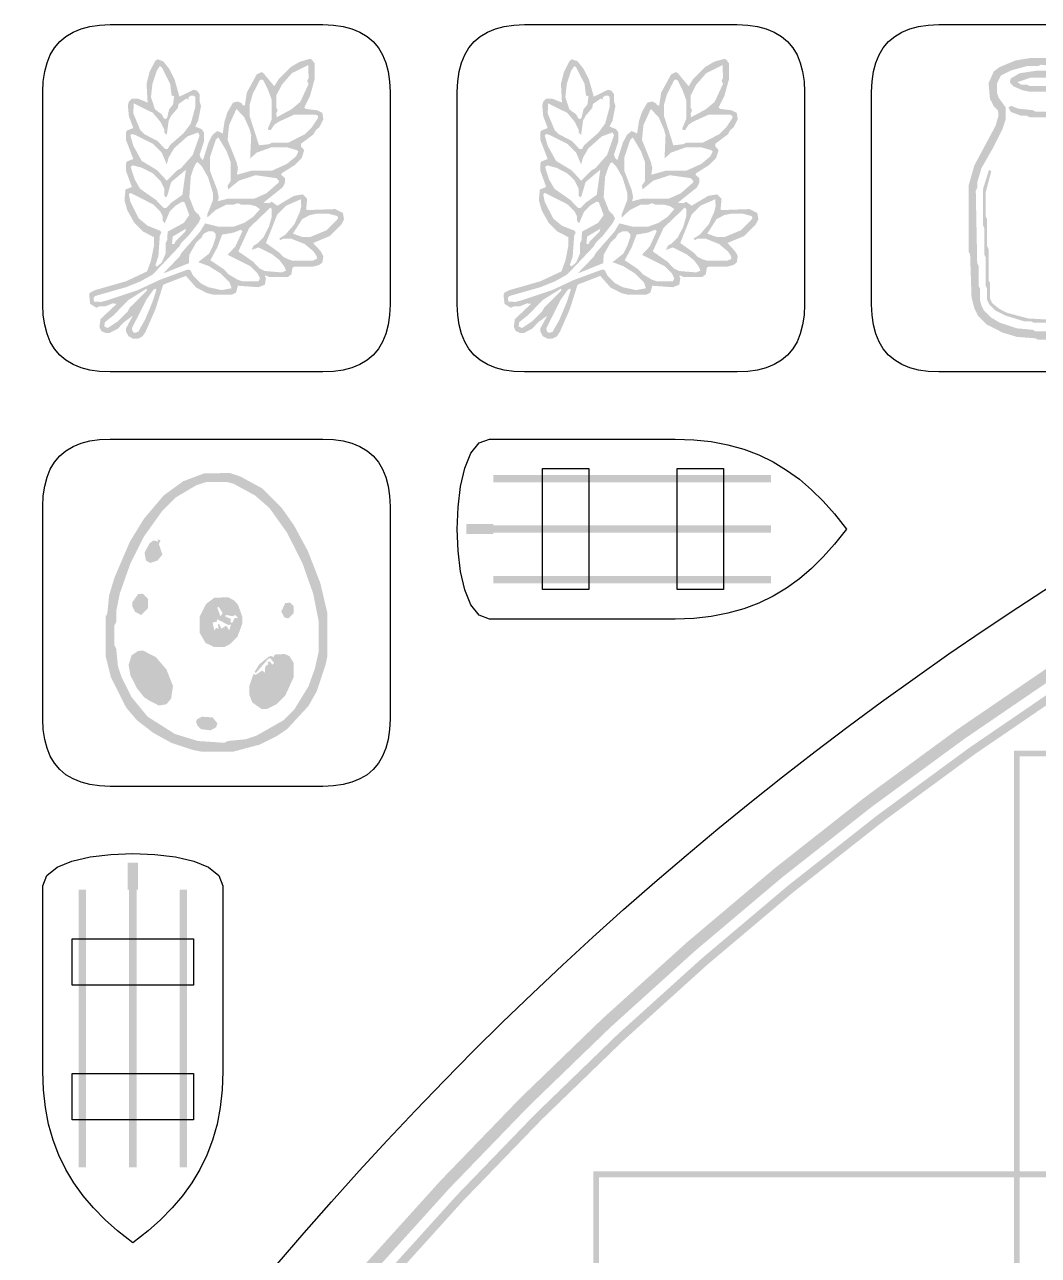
# Model space of a CAD drawing. Header units: millimetres. Extents: x 5 to 414, y 6 to 775.
# Drawn here: x 49.9 to 106.1, y 706.8 to 775.1 of the extents above; entities that cross this region are included whole.
import ezdxf

# ---------------------------------------------------------------- set-up
doc = ezdxf.new("R2010")
doc.units = ezdxf.units.MM
doc.layers.add('CUT', color=1, linetype='Continuous')
doc.layers.add('RASTER', color=7, linetype='Continuous')

msp = doc.modelspace()

# ---------------------------------------------------------------- hatches: boundary and pattern name
at = {"layer": 'RASTER'}
h = msp.add_hatch(color=7, dxfattribs=at)
h.paths.add_polyline_path([(57.217, 773.218), (57.544, 773.103), (57.871, 772.694), (58.174, 772.097), (58.444, 771.14), (59.237, 771.525), (59.425, 771.467), (59.564, 771.279), (59.564, 770.87), (59.646, 770.625), (59.482, 769.807), (59.319, 769.48), (59.671, 769.341), (59.81, 769.153), (59.81, 768.662), (59.564, 767.926), (59.621, 767.738), (59.752, 767.623), (60.055, 768.58), (60.276, 769.014), (60.546, 769.235), (60.848, 769.096), (60.955, 769.807), (61.118, 770.298), (61.421, 770.813), (61.691, 770.87), (61.911, 770.764), (61.96, 770.65), (62.075, 770.65), (62.181, 771.361), (62.729, 772.367), (62.999, 772.506), (63.105, 772.449), (63.711, 771.713), (63.956, 772.122), (64.61, 772.776), (65.126, 773.079), (65.698, 773.242), (65.804, 773.185), (65.943, 772.997), (65.943, 772.097), (65.698, 771.197), (65.371, 770.543), (65.453, 770.461), (66.107, 770.38), (66.377, 770.241), (66.434, 769.889), (66.213, 769.455), (66.001, 769.259), (65.886, 769.047), (65.183, 768.523), (65.183, 768.392), (65.371, 768.171), (65.232, 767.738), (64.823, 767.329), (64.12, 766.887), (64.087, 766.806), (64.308, 766.618), (64.308, 766.372), (64.169, 766.102), (63.105, 765.252), (63.408, 765.227), (63.572, 765.309), (63.874, 765.088), (64.798, 765.636), (65.289, 765.718), (65.534, 765.473), (65.477, 764.843), (67.088, 764.9), (67.522, 764.679), (67.579, 764.328), (67.44, 764.058), (66.786, 763.403), (65.862, 763.019), (66.295, 762.553), (66.434, 762.283), (66.377, 761.931), (66.189, 761.792), (65.862, 761.71), (64.798, 761.71), (64.717, 761.629), (64.659, 761.277), (64.471, 761.138), (63.408, 761.138), (63.245, 761.22), (63.187, 761.195), (63.245, 761.056), (63.187, 760.705), (62.836, 760.565), (61.691, 760.647), (61.584, 760.263), (61.363, 760.157), (60.3, 760.157), (59.973, 760.238), (59.376, 760.541), (58.804, 761.195), (57.544, 760.705), (57.111, 759.339), (56.563, 758.087), (56.399, 757.842), (56.129, 757.703), (55.884, 757.703), (55.614, 757.842), (55.475, 758.112), (55.475, 758.276), (55.859, 758.987), (55.369, 758.627), (55.009, 758.251), (54.575, 758.03), (54.33, 758.03), (54.109, 758.136), (54.003, 758.357), (54.06, 758.791), (54.96, 759.641), (54.739, 759.666), (54.33, 759.502), (54.003, 759.502), (53.839, 759.421), (53.488, 759.641), (53.43, 760.157), (53.488, 760.263), (53.758, 760.402), (55.475, 760.893), (56.645, 761.441), (56.865, 762.038), (57.029, 762.855), (57.029, 763.346), (56.432, 763.649), (55.941, 764.139), (55.557, 764.818), (55.393, 765.391), (55.45, 765.988), (55.802, 766.127), (55.475, 767.026), (55.475, 767.435), (55.532, 767.542), (55.884, 767.681), (55.475, 768.744), (55.475, 769.153), (55.532, 769.259), (55.884, 769.398), (55.639, 770.052), (55.581, 770.65), (55.639, 770.87), (55.802, 771.034), (56.129, 771.034), (56.677, 770.813), (56.62, 771.852), (56.784, 772.506), (57.086, 773.103)])
h.paths.add_polyline_path([(65.592, 772.89), (64.692, 772.449), (64.12, 771.794), (63.817, 771.197), (63.817, 770.543), (63.899, 770.38), (63.817, 770.216), (63.842, 769.995), (64.659, 770.437), (65.15, 770.846), (65.616, 771.852), (65.534, 772.015), (65.616, 772.179)], flags=0)
h.paths.add_polyline_path([(57.356, 772.833), (57.192, 772.588), (56.947, 771.852), (56.865, 771.116), (57.086, 770.437), (57.462, 770.159), (57.577, 769.946), (57.683, 769.889), (57.765, 769.971), (57.871, 770.437), (58.092, 770.707), (58.149, 771.173), (58.01, 771.197), (57.929, 771.852), (57.462, 772.776)], flags=0)
h.paths.add_polyline_path([(62.999, 772.097), (62.893, 772.04), (62.508, 771.279), (62.345, 770.707), (62.345, 770.052), (62.86, 768.441), (63.408, 768.499), (63.572, 768.58), (64.471, 768.58), (65.395, 769.047), (65.804, 769.455), (66.131, 769.946), (66.131, 770.077), (66.025, 770.134), (64.798, 770.134), (63.956, 769.75), (63.711, 769.586), (63.514, 769.292), (63.384, 769.292), (63.351, 769.374), (63.572, 769.889), (63.572, 770.952), (63.351, 771.549), (63.105, 772.04)], flags=0)
h.paths.add_polyline_path([(59.073, 771.197), (58.934, 771.091), (58.967, 770.977), (58.828, 771.034), (58.395, 770.731), (58.362, 770.519), (57.986, 770.077), (57.847, 769.807), (57.74, 769.014), (57.601, 769.153), (57.601, 769.316), (57.381, 769.75), (56.972, 770.241), (55.908, 770.764), (55.884, 770.216), (56.268, 769.292), (56.514, 769.047), (57.217, 768.687), (57.659, 768.229), (57.789, 768.229), (57.904, 768.441), (58.689, 769.128), (59.073, 769.644), (59.319, 770.543), (59.319, 771.116), (59.237, 771.197)], flags=0)
h.paths.add_polyline_path([(61.609, 770.461), (61.2, 769.562), (61.118, 768.744), (61.609, 767.517), (61.691, 767.19), (61.633, 766.806), (62.427, 767.026), (63.572, 767.026), (64.414, 767.411), (64.905, 767.82), (65.044, 768.09), (64.962, 768.171), (64.389, 768.335), (63.572, 768.335), (62.729, 768.032), (62.369, 767.705), (62.427, 768.989), (62.345, 769.316), (62.042, 769.995)], flags=0)
h.paths.add_polyline_path([(59.482, 769.153), (58.885, 768.932), (58.149, 768.278), (57.847, 767.763), (57.74, 767.378), (57.462, 768.032), (56.972, 768.523), (56.047, 768.989), (55.802, 769.071), (55.72, 768.989), (55.884, 768.417), (56.35, 767.574), (57.217, 767.051), (57.74, 766.479), (58.313, 767.051), (58.526, 767.165), (59.18, 767.902), (59.564, 768.989)], flags=0)
h.paths.add_polyline_path([(60.603, 768.883), (60.464, 768.744), (60.137, 767.763), (60.137, 767.026), (60.546, 765.963), (60.627, 765.554), (60.57, 765.334), (61.118, 765.473), (62.59, 765.473), (63.269, 765.775), (63.923, 766.348), (63.981, 766.454), (63.817, 766.618), (62.672, 766.781), (61.748, 766.479), (61.143, 765.988), (61.118, 766.209), (61.282, 766.454), (61.282, 767.517), (61.061, 768.114)], flags=0)
h.paths.add_polyline_path([(59.458, 767.493), (59.376, 767.46), (59.237, 767.19), (59.073, 766.699), (58.992, 765.554), (59.294, 764.794), (59.507, 764.597), (59.621, 764.385), (59.507, 764.139), (58.934, 763.403), (58.558, 763.044), (58.444, 762.831), (56.972, 761.277), (56.293, 760.893), (55.475, 760.565), (53.758, 760.075), (53.676, 759.993), (53.7, 759.772), (54.085, 759.748), (54.412, 759.829), (56.129, 760.402), (57.356, 760.974), (58.91, 761.547), (59.049, 761.522), (59.213, 761.195), (59.621, 760.786), (60.055, 760.565), (60.791, 760.402), (61.339, 760.508), (61.224, 760.835), (60.734, 761.326), (60.079, 761.735), (59.482, 761.956), (60.079, 762.422), (60.3, 762.855), (60.464, 763.346), (60.464, 763.51), (60.3, 763.673), (60.055, 763.673), (59.785, 763.534), (59.671, 763.322), (59.376, 763.044), (58.992, 762.365), (58.967, 761.899), (57.544, 761.326), (58.444, 762.258), (58.558, 762.471), (59.589, 763.649), (59.867, 764.107), (60.627, 763.919), (61.445, 763.919), (62.042, 764.139), (62.533, 764.467), (62.917, 764.9), (62.672, 765.064), (62.345, 765.145), (61.854, 765.145), (61.691, 765.227), (61.445, 765.145), (61.036, 765.145), (60.439, 764.843), (59.998, 764.434), (59.998, 764.63), (60.3, 765.391), (60.3, 765.8), (60.03, 766.675), (59.671, 767.296)], flags=0)
h.paths.add_polyline_path([(55.859, 767.329), (55.745, 767.247), (55.802, 767.026), (55.966, 766.536), (56.268, 766.021), (57.135, 765.415), (57.577, 764.957), (57.708, 764.957), (57.986, 765.252), (58.607, 765.693), (58.804, 767.084), (57.986, 766.397), (57.765, 765.636), (57.683, 765.554), (57.601, 765.636), (57.601, 766.045), (57.381, 766.479), (56.972, 766.887), (56.375, 767.19)], flags=0)
h.paths.add_polyline_path([(55.72, 765.8), (55.639, 765.718), (55.72, 765.309), (56.187, 764.385), (56.677, 763.976), (57.381, 763.698), (57.438, 763.592), (57.356, 763.428), (57.274, 762.283), (57.111, 761.792), (57.192, 761.71), (57.462, 761.931), (57.683, 762.447), (57.683, 763.019), (57.765, 763.183), (57.789, 763.649), (58.689, 764.139), (58.992, 764.573), (58.722, 765.284), (58.583, 765.309), (58.231, 765.088), (57.904, 764.761), (57.626, 764.107), (57.52, 764.246), (57.52, 764.491), (57.381, 764.761), (56.972, 765.17)], flags=0)
h.paths.add_polyline_path([(65.183, 765.448), (64.365, 765.088), (63.874, 764.597), (63.245, 763.019), (64.005, 762.471), (64.201, 762.258), (64.471, 762.119), (64.717, 762.038), (65.862, 762.038), (66.082, 762.144), (66.05, 762.308), (65.886, 762.553), (65.395, 762.962), (64.635, 763.264), (64.226, 763.264), (64.062, 763.183), (63.981, 763.264), (64.332, 763.485), (64.823, 764.058), (65.126, 764.736), (65.207, 765.064)], flags=0)
h.paths.add_polyline_path([(63.49, 764.982), (62.32, 763.861), (61.715, 762.553), (62.533, 761.98), (62.893, 761.604), (63.163, 761.465), (64.144, 761.383), (64.365, 761.49), (64.25, 761.735), (64.005, 762.062), (63.596, 762.389), (62.836, 762.774), (62.451, 762.635), (62.566, 762.88), (62.778, 762.994), (63.105, 763.322), (63.408, 763.919), (63.572, 764.491), (63.572, 764.9)], flags=0)
h.paths.add_polyline_path([(66.107, 764.655), (65.698, 764.573), (65.265, 764.352), (64.741, 763.534), (65.289, 763.346), (65.698, 763.346), (66.622, 763.731), (67.195, 764.303), (67.252, 764.409), (67.195, 764.516), (66.679, 764.655)], flags=0)
h.paths.add_polyline_path([(58.804, 763.812), (58.068, 763.371), (58.035, 762.962), (58.149, 762.962), (58.231, 763.125), (58.771, 763.649)], flags=0)
h.paths.add_polyline_path([(61.854, 763.755), (61.445, 763.592), (60.816, 763.485), (60.546, 762.774), (60.161, 762.062), (60.897, 761.571), (61.175, 761.277), (61.691, 760.974), (61.936, 760.893), (62.836, 760.893), (62.917, 761.056), (62.778, 761.326), (62.369, 761.735), (61.118, 762.365), (61.552, 762.831), (61.936, 763.673)], flags=0)
h.paths.add_polyline_path([(56.62, 760.484), (55.614, 759.854), (54.763, 758.987), (54.305, 758.627), (54.273, 758.382), (54.469, 758.3), (55.009, 758.66), (55.581, 759.232), (55.696, 759.445), (56.645, 760.377)], flags=0)
h.paths.add_polyline_path([(57.111, 760.484), (57.004, 760.426), (56.595, 759.854), (55.802, 758.276), (55.859, 758.087), (55.966, 758.03), (56.154, 758.087), (56.538, 758.766), (56.947, 759.748), (57.168, 760.426)], flags=0)
h = msp.add_hatch(color=7, dxfattribs=at)
h.paths.add_polyline_path([(80.217, 773.218), (80.544, 773.103), (80.871, 772.694), (81.174, 772.097), (81.444, 771.14), (82.237, 771.525), (82.425, 771.467), (82.564, 771.279), (82.564, 770.87), (82.646, 770.625), (82.482, 769.807), (82.319, 769.48), (82.671, 769.341), (82.81, 769.153), (82.81, 768.662), (82.564, 767.926), (82.621, 767.738), (82.752, 767.623), (83.055, 768.58), (83.276, 769.014), (83.546, 769.235), (83.848, 769.096), (83.955, 769.807), (84.118, 770.298), (84.421, 770.813), (84.691, 770.87), (84.911, 770.764), (84.96, 770.65), (85.075, 770.65), (85.181, 771.361), (85.729, 772.367), (85.999, 772.506), (86.105, 772.449), (86.711, 771.713), (86.956, 772.122), (87.61, 772.776), (88.126, 773.079), (88.698, 773.242), (88.804, 773.185), (88.943, 772.997), (88.943, 772.097), (88.698, 771.197), (88.371, 770.543), (88.453, 770.461), (89.107, 770.38), (89.377, 770.241), (89.434, 769.889), (89.213, 769.455), (89.001, 769.259), (88.886, 769.047), (88.183, 768.523), (88.183, 768.392), (88.371, 768.171), (88.232, 767.738), (87.823, 767.329), (87.12, 766.887), (87.087, 766.806), (87.308, 766.618), (87.308, 766.372), (87.169, 766.102), (86.105, 765.252), (86.408, 765.227), (86.572, 765.309), (86.874, 765.088), (87.798, 765.636), (88.289, 765.718), (88.534, 765.473), (88.477, 764.843), (90.088, 764.9), (90.522, 764.679), (90.579, 764.328), (90.44, 764.058), (89.786, 763.403), (88.862, 763.019), (89.295, 762.553), (89.434, 762.283), (89.377, 761.931), (89.189, 761.792), (88.862, 761.71), (87.798, 761.71), (87.717, 761.629), (87.659, 761.277), (87.471, 761.138), (86.408, 761.138), (86.245, 761.22), (86.187, 761.195), (86.245, 761.056), (86.187, 760.705), (85.836, 760.565), (84.691, 760.647), (84.584, 760.263), (84.363, 760.157), (83.3, 760.157), (82.973, 760.238), (82.376, 760.541), (81.804, 761.195), (80.544, 760.705), (80.111, 759.339), (79.563, 758.087), (79.399, 757.842), (79.129, 757.703), (78.884, 757.703), (78.614, 757.842), (78.475, 758.112), (78.475, 758.276), (78.859, 758.987), (78.369, 758.627), (78.009, 758.251), (77.575, 758.03), (77.33, 758.03), (77.109, 758.136), (77.003, 758.357), (77.06, 758.791), (77.96, 759.641), (77.739, 759.666), (77.33, 759.502), (77.003, 759.502), (76.839, 759.421), (76.488, 759.641), (76.43, 760.157), (76.488, 760.263), (76.758, 760.402), (78.475, 760.893), (79.645, 761.441), (79.865, 762.038), (80.029, 762.855), (80.029, 763.346), (79.432, 763.649), (78.941, 764.139), (78.557, 764.818), (78.393, 765.391), (78.45, 765.988), (78.802, 766.127), (78.475, 767.026), (78.475, 767.435), (78.532, 767.542), (78.884, 767.681), (78.475, 768.744), (78.475, 769.153), (78.532, 769.259), (78.884, 769.398), (78.639, 770.052), (78.581, 770.65), (78.639, 770.87), (78.802, 771.034), (79.129, 771.034), (79.677, 770.813), (79.62, 771.852), (79.784, 772.506), (80.086, 773.103)])
h.paths.add_polyline_path([(88.592, 772.89), (87.692, 772.449), (87.12, 771.794), (86.817, 771.197), (86.817, 770.543), (86.899, 770.38), (86.817, 770.216), (86.842, 769.995), (87.659, 770.437), (88.15, 770.846), (88.616, 771.852), (88.534, 772.015), (88.616, 772.179)], flags=0)
h.paths.add_polyline_path([(80.356, 772.833), (80.192, 772.588), (79.947, 771.852), (79.865, 771.116), (80.086, 770.437), (80.462, 770.159), (80.577, 769.946), (80.683, 769.889), (80.765, 769.971), (80.871, 770.437), (81.092, 770.707), (81.149, 771.173), (81.01, 771.197), (80.929, 771.852), (80.462, 772.776)], flags=0)
h.paths.add_polyline_path([(85.999, 772.097), (85.893, 772.04), (85.508, 771.279), (85.345, 770.707), (85.345, 770.052), (85.86, 768.441), (86.408, 768.499), (86.572, 768.58), (87.471, 768.58), (88.395, 769.047), (88.804, 769.455), (89.131, 769.946), (89.131, 770.077), (89.025, 770.134), (87.798, 770.134), (86.956, 769.75), (86.711, 769.586), (86.514, 769.292), (86.384, 769.292), (86.351, 769.374), (86.572, 769.889), (86.572, 770.952), (86.351, 771.549), (86.105, 772.04)], flags=0)
h.paths.add_polyline_path([(82.073, 771.197), (81.934, 771.091), (81.967, 770.977), (81.828, 771.034), (81.395, 770.731), (81.362, 770.519), (80.986, 770.077), (80.847, 769.807), (80.74, 769.014), (80.601, 769.153), (80.601, 769.316), (80.381, 769.75), (79.972, 770.241), (78.908, 770.764), (78.884, 770.216), (79.268, 769.292), (79.514, 769.047), (80.217, 768.687), (80.659, 768.229), (80.789, 768.229), (80.904, 768.441), (81.689, 769.128), (82.073, 769.644), (82.319, 770.543), (82.319, 771.116), (82.237, 771.197)], flags=0)
h.paths.add_polyline_path([(84.609, 770.461), (84.2, 769.562), (84.118, 768.744), (84.609, 767.517), (84.691, 767.19), (84.633, 766.806), (85.427, 767.026), (86.572, 767.026), (87.414, 767.411), (87.905, 767.82), (88.044, 768.09), (87.962, 768.171), (87.389, 768.335), (86.572, 768.335), (85.729, 768.032), (85.369, 767.705), (85.427, 768.989), (85.345, 769.316), (85.042, 769.995)], flags=0)
h.paths.add_polyline_path([(82.482, 769.153), (81.885, 768.932), (81.149, 768.278), (80.847, 767.763), (80.74, 767.378), (80.462, 768.032), (79.972, 768.523), (79.047, 768.989), (78.802, 769.071), (78.72, 768.989), (78.884, 768.417), (79.35, 767.574), (80.217, 767.051), (80.74, 766.479), (81.313, 767.051), (81.526, 767.165), (82.18, 767.902), (82.564, 768.989)], flags=0)
h.paths.add_polyline_path([(83.603, 768.883), (83.464, 768.744), (83.137, 767.763), (83.137, 767.026), (83.546, 765.963), (83.627, 765.554), (83.57, 765.334), (84.118, 765.473), (85.59, 765.473), (86.269, 765.775), (86.923, 766.348), (86.981, 766.454), (86.817, 766.618), (85.672, 766.781), (84.748, 766.479), (84.143, 765.988), (84.118, 766.209), (84.282, 766.454), (84.282, 767.517), (84.061, 768.114)], flags=0)
h.paths.add_polyline_path([(82.458, 767.493), (82.376, 767.46), (82.237, 767.19), (82.073, 766.699), (81.992, 765.554), (82.294, 764.794), (82.507, 764.597), (82.621, 764.385), (82.507, 764.139), (81.934, 763.403), (81.558, 763.044), (81.444, 762.831), (79.972, 761.277), (79.293, 760.893), (78.475, 760.565), (76.758, 760.075), (76.676, 759.993), (76.7, 759.772), (77.085, 759.748), (77.412, 759.829), (79.129, 760.402), (80.356, 760.974), (81.91, 761.547), (82.049, 761.522), (82.213, 761.195), (82.621, 760.786), (83.055, 760.565), (83.791, 760.402), (84.339, 760.508), (84.224, 760.835), (83.734, 761.326), (83.079, 761.735), (82.482, 761.956), (83.079, 762.422), (83.3, 762.855), (83.464, 763.346), (83.464, 763.51), (83.3, 763.673), (83.055, 763.673), (82.785, 763.534), (82.671, 763.322), (82.376, 763.044), (81.992, 762.365), (81.967, 761.899), (80.544, 761.326), (81.444, 762.258), (81.558, 762.471), (82.589, 763.649), (82.867, 764.107), (83.627, 763.919), (84.445, 763.919), (85.042, 764.139), (85.533, 764.467), (85.917, 764.9), (85.672, 765.064), (85.345, 765.145), (84.854, 765.145), (84.691, 765.227), (84.445, 765.145), (84.036, 765.145), (83.439, 764.843), (82.998, 764.434), (82.998, 764.63), (83.3, 765.391), (83.3, 765.8), (83.03, 766.675), (82.671, 767.296)], flags=0)
h.paths.add_polyline_path([(78.859, 767.329), (78.745, 767.247), (78.802, 767.026), (78.966, 766.536), (79.268, 766.021), (80.135, 765.415), (80.577, 764.957), (80.708, 764.957), (80.986, 765.252), (81.607, 765.693), (81.804, 767.084), (80.986, 766.397), (80.765, 765.636), (80.683, 765.554), (80.601, 765.636), (80.601, 766.045), (80.381, 766.479), (79.972, 766.887), (79.375, 767.19)], flags=0)
h.paths.add_polyline_path([(78.72, 765.8), (78.639, 765.718), (78.72, 765.309), (79.187, 764.385), (79.677, 763.976), (80.381, 763.698), (80.438, 763.592), (80.356, 763.428), (80.274, 762.283), (80.111, 761.792), (80.192, 761.71), (80.462, 761.931), (80.683, 762.447), (80.683, 763.019), (80.765, 763.183), (80.789, 763.649), (81.689, 764.139), (81.992, 764.573), (81.722, 765.284), (81.583, 765.309), (81.231, 765.088), (80.904, 764.761), (80.626, 764.107), (80.52, 764.246), (80.52, 764.491), (80.381, 764.761), (79.972, 765.17)], flags=0)
h.paths.add_polyline_path([(88.183, 765.448), (87.365, 765.088), (86.874, 764.597), (86.245, 763.019), (87.005, 762.471), (87.201, 762.258), (87.471, 762.119), (87.717, 762.038), (88.862, 762.038), (89.082, 762.144), (89.05, 762.308), (88.886, 762.553), (88.395, 762.962), (87.635, 763.264), (87.226, 763.264), (87.062, 763.183), (86.981, 763.264), (87.332, 763.485), (87.823, 764.058), (88.126, 764.736), (88.207, 765.064)], flags=0)
h.paths.add_polyline_path([(86.49, 764.982), (85.32, 763.861), (84.715, 762.553), (85.533, 761.98), (85.893, 761.604), (86.163, 761.465), (87.144, 761.383), (87.365, 761.49), (87.25, 761.735), (87.005, 762.062), (86.596, 762.389), (85.836, 762.774), (85.451, 762.635), (85.566, 762.88), (85.778, 762.994), (86.105, 763.322), (86.408, 763.919), (86.572, 764.491), (86.572, 764.9)], flags=0)
h.paths.add_polyline_path([(89.107, 764.655), (88.698, 764.573), (88.265, 764.352), (87.741, 763.534), (88.289, 763.346), (88.698, 763.346), (89.622, 763.731), (90.195, 764.303), (90.252, 764.409), (90.195, 764.516), (89.679, 764.655)], flags=0)
h.paths.add_polyline_path([(81.804, 763.812), (81.068, 763.371), (81.035, 762.962), (81.149, 762.962), (81.231, 763.125), (81.771, 763.649)], flags=0)
h.paths.add_polyline_path([(84.854, 763.755), (84.445, 763.592), (83.816, 763.485), (83.546, 762.774), (83.161, 762.062), (83.897, 761.571), (84.175, 761.277), (84.691, 760.974), (84.936, 760.893), (85.836, 760.893), (85.917, 761.056), (85.778, 761.326), (85.369, 761.735), (84.118, 762.365), (84.552, 762.831), (84.936, 763.673)], flags=0)
h.paths.add_polyline_path([(79.62, 760.484), (78.614, 759.854), (77.763, 758.987), (77.305, 758.627), (77.273, 758.382), (77.469, 758.3), (78.009, 758.66), (78.581, 759.232), (78.696, 759.445), (79.645, 760.377)], flags=0)
h.paths.add_polyline_path([(80.111, 760.484), (80.004, 760.426), (79.595, 759.854), (78.802, 758.276), (78.859, 758.087), (78.966, 758.03), (79.154, 758.087), (79.538, 758.766), (79.947, 759.748), (80.168, 760.426)], flags=0)
h = msp.add_hatch(color=7, dxfattribs=at)
h.paths.add_polyline_path([(105.659, 773.281), (107.287, 773.305), (107.444, 773.226), (107.759, 773.226), (108.624, 772.99), (109.198, 772.699), (109.356, 772.542), (109.568, 772.125), (109.647, 771.574), (109.568, 771.417), (109.568, 771.023), (109.356, 770.607), (109.096, 770.316), (109.175, 769.686), (109.623, 768.719), (110.512, 767.09), (110.748, 765.989), (110.748, 763.472), (110.669, 763.315), (110.669, 761.663), (110.59, 761.506), (110.59, 759.854), (110.512, 759.461), (110.299, 759.044), (109.749, 758.493), (108.624, 757.966), (107.601, 757.73), (107.051, 757.73), (106.893, 757.651), (106.107, 757.651), (105.95, 757.73), (104.927, 757.809), (104.14, 758.045), (103.252, 758.493), (102.78, 758.965), (102.567, 759.382), (102.41, 760.011), (102.331, 762.371), (102.253, 762.528), (102.253, 766.225), (102.567, 767.326), (103.747, 769.529), (103.904, 770.08), (103.881, 770.371), (103.645, 770.607), (103.432, 771.023), (103.354, 771.889), (103.645, 772.542), (103.959, 772.778), (104.848, 773.147)])
h.paths.add_polyline_path([(106.264, 772.911), (106.107, 772.833), (105.478, 772.833), (104.612, 772.597), (104.038, 772.306), (103.826, 771.889), (103.826, 771.338), (103.904, 771.102), (104.298, 770.552), (104.298, 769.844), (104.14, 769.372), (103.645, 768.373), (102.961, 767.169), (102.725, 766.383), (102.725, 766.068), (102.646, 765.911), (102.725, 761.899), (102.803, 761.742), (102.803, 760.64), (102.882, 760.483), (102.882, 759.854), (102.961, 759.539), (103.094, 759.28), (103.488, 758.886), (103.983, 758.595), (104.927, 758.281), (105.792, 758.202), (105.95, 758.123), (107.129, 758.123), (108.624, 758.438), (109.513, 758.886), (109.906, 759.28), (110.04, 759.539), (110.119, 759.775), (110.119, 761.27), (110.197, 761.427), (110.197, 762.686), (110.276, 762.843), (110.354, 765.439), (110.276, 765.596), (110.197, 766.54), (109.961, 767.248), (109.017, 768.978), (108.703, 769.922), (108.703, 770.552), (108.962, 770.843), (109.175, 771.417), (109.175, 771.889), (109.041, 772.148), (108.805, 772.384), (107.916, 772.754)], flags=0)
h.paths.add_polyline_path([(105.973, 772.573), (106.972, 772.597), (107.129, 772.518), (107.601, 772.518), (108.333, 772.227), (108.467, 771.967), (108.364, 771.755), (108.176, 771.629), (107.444, 771.417), (105.635, 771.417), (105.242, 771.495), (104.746, 771.708), (104.589, 771.865), (104.534, 771.967), (104.589, 772.148), (105.084, 772.439)], flags=0)
h.paths.add_polyline_path([(105.714, 772.203), (104.951, 771.944), (105.163, 771.81), (105.478, 771.81), (105.635, 771.731), (107.444, 771.731), (107.837, 771.81), (107.916, 771.889), (107.861, 771.991), (107.287, 772.203)], flags=0)
h.paths.add_polyline_path([(108.49, 770.685), (108.545, 770.63), (108.412, 770.371), (107.68, 770.08), (107.365, 770.08), (107.208, 770.001), (105.635, 770.001), (105.478, 770.08), (105.163, 770.08), (104.589, 770.292), (104.455, 770.552), (104.612, 770.63), (105.006, 770.473), (105.792, 770.394), (105.95, 770.316), (107.129, 770.316), (107.287, 770.394), (107.995, 770.473)], flags=0)
h.paths.add_polyline_path([(103.377, 767.067), (103.511, 767.012), (103.196, 765.832), (103.196, 764.495), (103.275, 764.337), (103.275, 762.843), (103.354, 762.686), (103.354, 760.955), (103.432, 760.798), (103.432, 759.932), (103.566, 759.673), (103.959, 759.358), (104.376, 759.146), (105.556, 758.831), (106.524, 758.776), (107.523, 758.831), (108.231, 758.989), (109.198, 759.437), (109.434, 759.673), (109.568, 760.011), (109.568, 760.955), (109.702, 761.246), (109.725, 759.932), (109.513, 759.516), (109.277, 759.28), (108.545, 758.91), (107.68, 758.674), (107.365, 758.674), (107.208, 758.595), (105.871, 758.595), (105.714, 758.674), (105.32, 758.674), (104.298, 758.989), (103.724, 759.28), (103.409, 759.594), (103.275, 759.854), (103.275, 760.483), (103.196, 760.64), (103.196, 762.214), (103.118, 762.371), (103.118, 763.865), (103.039, 764.023), (103.039, 765.989)], flags=0)
h.paths.add_polyline_path([(109.749, 762.19), (109.804, 762.135), (109.804, 761.427), (109.725, 761.348), (109.647, 761.427), (109.647, 761.584), (109.725, 761.742)], flags=0)
for points in [[(23.513, 603.197), (24.307, 609.497), (25.313, 615.767), (26.531, 621.999), (27.959, 628.186), (29.596, 634.322), (31.439, 640.398), (33.487, 646.409), (35.737, 652.347), (38.187, 658.205), (40.834, 663.977), (43.675, 669.656), (46.706, 675.236), (49.924, 680.71), (53.326, 686.071), (56.907, 691.315), (60.664, 696.434), (64.592, 701.424), (68.686, 706.277), (72.943, 710.989), (77.356, 715.555), (81.922, 719.968), (86.634, 724.225), (91.487, 728.319), (96.477, 732.247), (101.596, 736.004), (106.84, 739.585), (112.201, 742.987), (117.675, 746.205), (123.255, 749.236), (128.934, 752.077), (134.706, 754.724), (140.564, 757.174), (146.502, 759.424), (152.513, 761.472), (158.589, 763.315), (164.725, 764.952), (170.912, 766.38), (177.144, 767.598), (183.413, 768.604), (189.714, 769.398), (189.784, 768.748), (183.506, 767.957), (177.258, 766.954), (171.048, 765.741), (164.882, 764.317), (158.768, 762.687), (152.713, 760.85), (146.723, 758.809), (140.806, 756.566), (134.969, 754.125), (129.217, 751.487), (123.557, 748.657), (117.997, 745.636), (112.542, 742.429), (107.199, 739.039), (101.974, 735.47), (96.872, 731.726), (91.9, 727.812), (87.064, 723.732), (82.368, 719.491), (77.818, 715.093), (73.42, 710.543), (69.179, 705.847), (65.099, 701.011), (61.185, 696.039), (57.441, 690.937), (53.872, 685.712), (50.482, 680.369), (47.275, 674.914), (44.254, 669.354), (41.424, 663.694), (38.786, 657.942), (36.345, 652.105), (34.102, 646.187), (32.061, 640.198), (30.224, 634.143), (28.593, 628.029), (27.17, 621.863), (25.957, 615.653), (24.954, 609.405), (24.163, 603.127)], [(24.72, 603.066), (25.509, 609.325), (26.508, 615.554), (27.718, 621.746), (29.137, 627.893), (30.763, 633.989), (32.595, 640.026), (34.63, 645.998), (36.865, 651.897), (39.299, 657.717), (41.929, 663.452), (44.751, 669.094), (47.763, 674.638), (50.96, 680.076), (54.34, 685.404), (57.898, 690.613), (61.631, 695.7), (65.533, 700.657), (69.601, 705.479), (73.83, 710.16), (78.215, 714.696), (82.751, 719.081), (87.432, 723.31), (92.254, 727.378), (97.211, 731.28), (102.298, 735.013), (107.507, 738.571), (112.834, 741.951), (118.273, 745.148), (123.817, 748.16), (129.459, 750.982), (135.193, 753.612), (141.014, 756.046), (146.913, 758.281), (152.885, 760.316), (158.922, 762.148), (165.018, 763.774), (171.165, 765.192), (177.356, 766.402), (183.586, 767.402), (189.845, 768.19), (189.895, 767.726), (183.652, 766.94), (177.438, 765.943), (171.262, 764.736), (165.13, 763.32), (159.05, 761.698), (153.028, 759.872), (147.071, 757.842), (141.187, 755.612), (135.381, 753.184), (129.661, 750.561), (124.032, 747.746), (118.503, 744.742), (113.078, 741.552), (107.764, 738.181), (102.568, 734.632), (97.494, 730.909), (92.549, 727.016), (87.739, 722.958), (83.069, 718.74), (78.545, 714.366), (74.171, 709.842), (69.953, 705.172), (65.895, 700.362), (62.002, 695.417), (58.279, 690.343), (54.73, 685.147), (51.359, 679.833), (48.169, 674.408), (45.165, 668.878), (42.35, 663.25), (39.727, 657.53), (37.299, 651.724), (35.069, 645.84), (33.039, 639.883), (31.213, 633.861), (29.59, 627.781), (28.175, 621.649), (26.968, 615.473), (25.971, 609.259), (25.185, 603.016)], [(75.868, 750.151), (91.279, 750.151), (91.279, 749.74), (75.868, 749.74)], [(74.374, 747.423), (75.868, 747.423), (75.868, 746.863), (74.374, 746.863)], [(75.868, 747.349), (91.279, 747.349), (91.279, 746.938), (75.868, 746.938)], [(75.868, 744.547), (91.279, 744.547), (91.279, 744.136), (75.868, 744.136)], [(104.762, 734.849), (128.438, 734.849), (128.438, 734.523), (104.762, 734.523)], [(104.762, 734.523), (105.088, 734.523), (105.088, 711.499), (104.762, 711.499)], [(56.137, 728.626), (56.137, 727.132), (55.577, 727.132), (55.577, 728.626)], [(53.26, 727.132), (53.26, 711.721), (52.849, 711.721), (52.849, 727.132)], [(56.062, 727.132), (56.062, 711.721), (55.651, 711.721), (55.651, 727.132)], [(58.864, 727.132), (58.864, 711.721), (58.453, 711.721), (58.453, 727.132)], [(81.412, 711.499), (105.088, 711.499), (105.088, 711.173), (81.412, 711.173)], [(81.412, 711.173), (81.738, 711.173), (81.738, 688.149), (81.412, 688.149)], [(104.762, 711.499), (128.438, 711.499), (128.438, 711.173), (104.762, 711.173)], [(104.762, 711.173), (105.088, 711.173), (105.088, 688.149), (104.762, 688.149)]]:
    msp.add_hatch(color=7, dxfattribs=at).paths.add_polyline_path(points)
h = msp.add_hatch(color=7, dxfattribs=at)
h.paths.add_polyline_path([(59.791, 750.226), (61.239, 750.256), (61.83, 750.059), (63.042, 749.399), (64.125, 748.315), (64.815, 747.33), (65.573, 745.921), (66.263, 744.148), (66.657, 742.473), (66.657, 740.109), (66.559, 739.617), (66.066, 738.139), (65.603, 737.321), (64.421, 736.041), (63.83, 735.647), (62.914, 735.184), (61.436, 734.79), (59.663, 734.79), (59.17, 734.888), (57.988, 735.282), (56.974, 735.844), (56.087, 736.533), (55.496, 737.223), (54.639, 738.927), (54.343, 740.109), (54.343, 742.276), (54.442, 742.473), (54.54, 743.458), (54.836, 744.443), (55.693, 746.443), (56.481, 747.724), (57.565, 749.004), (58.648, 749.793)])
h.paths.add_polyline_path([(59.958, 749.763), (59.367, 749.566), (58.254, 748.906), (57.466, 748.118), (56.481, 746.739), (55.722, 745.232), (55.131, 743.557), (54.934, 742.572), (54.934, 741.981), (54.836, 741.784), (54.836, 740.7), (54.934, 740.503), (55.033, 739.518), (55.23, 738.927), (55.791, 737.814), (56.678, 736.73), (58.185, 735.775), (59.466, 735.381), (60.943, 735.282), (61.14, 735.381), (62.126, 735.479), (62.717, 735.676), (64.224, 736.533), (64.815, 737.124), (65.603, 738.405), (65.967, 739.42), (66.164, 740.306), (66.164, 742.079), (65.869, 743.557), (65.278, 745.232), (64.421, 746.936), (63.436, 748.315), (62.648, 749.004), (61.436, 749.664), (61.042, 749.763)], flags=0)
h.paths.add_polyline_path([(57.23, 746.581), (57.397, 746.512), (57.299, 746.315), (57.496, 745.724), (57.23, 745.399), (56.836, 745.261), (56.58, 745.399), (56.511, 745.823), (56.777, 746.345), (57.003, 746.512), (57.269, 746.443)], flags=0)
h.paths.add_polyline_path([(56.146, 743.527), (56.412, 743.557), (56.708, 743.261), (56.708, 742.769), (56.314, 742.375), (55.988, 742.542), (55.821, 742.867), (55.821, 743.064)], flags=0)
h.paths.add_polyline_path([(60.382, 743.33), (61.14, 743.36), (61.466, 743.192), (61.702, 742.936), (61.929, 742.276), (61.929, 741.882), (61.663, 741.163), (61.269, 740.769), (60.943, 740.602), (60.352, 740.602), (59.889, 740.828), (59.564, 741.39), (59.564, 742.276), (59.929, 742.995)], flags=0)
h.paths.add_polyline_path([(64.322, 743.035), (64.588, 743.064), (64.785, 742.867), (64.785, 742.473), (64.49, 742.178), (64.263, 742.247), (64.096, 742.572)], flags=0)
h.paths.add_polyline_path([(60.618, 742.838), (60.549, 742.769), (60.717, 742.306), (60.845, 742.473)], flags=0)
h.paths.add_polyline_path([(61.042, 742.375), (60.973, 742.306), (61.308, 742.148), (61.269, 742.01), (61.367, 741.912), (61.505, 742.207), (61.702, 742.207), (61.535, 742.375), (61.406, 742.306)], flags=0)
h.paths.add_polyline_path([(60.52, 742.148), (60.52, 742.01), (60.283, 741.951), (60.382, 741.518), (60.48, 741.656), (60.618, 741.616), (60.579, 741.853), (60.648, 741.882), (60.776, 741.616), (61.042, 741.784), (61.209, 741.518), (61.308, 741.853), (61.17, 741.813)], flags=0)
h.paths.add_polyline_path([(56.146, 740.375), (56.412, 740.405), (57.131, 740.04), (57.722, 739.351), (58.087, 738.434), (57.988, 737.745), (57.722, 737.42), (57.299, 737.351), (56.777, 737.617), (56.481, 737.814), (56.087, 738.306), (55.722, 739.025), (55.624, 739.617), (55.791, 740.139)], flags=0)
h.paths.add_polyline_path([(63.731, 740.178), (64.293, 740.208), (64.559, 740.08), (64.785, 739.715), (64.785, 738.927), (64.322, 737.912), (63.83, 737.42), (63.308, 737.154), (63.012, 737.154), (62.49, 737.518), (62.323, 737.942), (62.323, 738.434), (62.549, 739.094), (62.687, 739.055), (63.042, 739.291), (63.18, 739.154), (63.209, 739.518), (63.377, 739.646), (63.337, 739.784), (63.475, 739.784), (63.603, 739.617), (63.702, 739.715), (63.475, 739.981), (63.377, 739.942), (62.687, 739.154), (62.618, 739.222), (62.884, 739.646), (63.377, 740.04), (63.505, 740.109), (63.672, 740.04)], flags=0)
h.paths.add_polyline_path([(59.692, 736.73), (60.283, 736.691), (60.549, 736.366), (60.48, 736.139), (60.155, 735.972), (59.633, 736.041), (59.436, 736.238), (59.367, 736.464), (59.436, 736.592)], flags=0)

# ---------------------------------------------------------------- linework, layer by layer
at = {"layer": 'CUT'}
for points in [[(50.863, 771.403), (50.888, 771.988), (50.965, 772.528), (51.094, 773.019), (51.277, 773.462), (51.513, 773.855), (51.802, 774.198), (52.145, 774.487), (52.538, 774.723), (52.981, 774.906), (53.472, 775.035), (54.012, 775.112), (54.597, 775.138), (66.404, 775.138), (66.988, 775.112), (67.528, 775.035), (68.019, 774.906), (68.462, 774.723), (68.856, 774.487), (69.198, 774.198), (69.488, 773.855), (69.724, 773.462), (69.906, 773.019), (70.035, 772.528), (70.112, 771.988), (70.138, 771.403), (70.138, 759.596), (70.112, 759.012), (70.035, 758.472), (69.906, 757.981), (69.724, 757.538), (69.488, 757.144), (69.198, 756.802), (68.856, 756.512), (68.462, 756.276), (68.019, 756.094), (67.528, 755.965), (66.988, 755.888), (66.404, 755.862), (54.597, 755.862), (54.012, 755.888), (53.472, 755.965), (52.981, 756.094), (52.538, 756.276), (52.145, 756.512), (51.802, 756.802), (51.513, 757.144), (51.277, 757.538), (51.094, 757.981), (50.965, 758.472), (50.888, 759.012), (50.863, 759.596)], [(73.863, 771.403), (73.888, 771.988), (73.965, 772.528), (74.094, 773.019), (74.277, 773.462), (74.513, 773.855), (74.802, 774.198), (75.145, 774.487), (75.538, 774.723), (75.981, 774.906), (76.472, 775.035), (77.012, 775.112), (77.597, 775.138), (89.404, 775.138), (89.988, 775.112), (90.528, 775.035), (91.019, 774.906), (91.462, 774.723), (91.856, 774.487), (92.198, 774.198), (92.488, 773.855), (92.724, 773.462), (92.906, 773.019), (93.035, 772.528), (93.112, 771.988), (93.138, 771.403), (93.138, 759.596), (93.112, 759.012), (93.035, 758.472), (92.906, 757.981), (92.724, 757.538), (92.488, 757.144), (92.198, 756.802), (91.856, 756.512), (91.462, 756.276), (91.019, 756.094), (90.528, 755.965), (89.988, 755.888), (89.404, 755.862), (77.597, 755.862), (77.012, 755.888), (76.472, 755.965), (75.981, 756.094), (75.538, 756.276), (75.145, 756.512), (74.802, 756.802), (74.513, 757.144), (74.277, 757.538), (74.094, 757.981), (73.965, 758.472), (73.888, 759.012), (73.863, 759.596)], [(50.863, 748.403), (50.888, 748.988), (50.965, 749.528), (51.094, 750.019), (51.277, 750.462), (51.513, 750.855), (51.802, 751.198), (52.145, 751.487), (52.538, 751.723), (52.981, 751.906), (53.472, 752.035), (54.012, 752.112), (54.597, 752.138), (66.404, 752.138), (66.988, 752.112), (67.528, 752.035), (68.019, 751.906), (68.462, 751.723), (68.856, 751.487), (69.198, 751.198), (69.488, 750.855), (69.724, 750.462), (69.906, 750.019), (70.035, 749.528), (70.112, 748.988), (70.138, 748.403), (70.138, 736.596), (70.112, 736.012), (70.035, 735.472), (69.906, 734.981), (69.724, 734.538), (69.488, 734.144), (69.198, 733.802), (68.856, 733.512), (68.462, 733.276), (68.019, 733.094), (67.528, 732.965), (66.988, 732.888), (66.404, 732.862), (54.597, 732.862), (54.012, 732.888), (53.472, 732.965), (52.981, 733.094), (52.538, 733.276), (52.145, 733.512), (51.802, 733.802), (51.513, 734.144), (51.277, 734.538), (51.094, 734.981), (50.965, 735.472), (50.888, 736.012), (50.863, 736.596)], [(75.656, 752.138), (85.958, 752.138), (86.987, 752.102), (87.965, 751.994), (88.891, 751.816), (89.769, 751.569), (90.601, 751.253), (91.391, 750.869), (92.141, 750.42), (92.855, 749.905), (93.535, 749.328), (94.184, 748.687), (94.807, 747.986), (95.47, 747.143), (94.807, 746.3), (94.184, 745.599), (93.535, 744.959), (92.855, 744.381), (92.141, 743.866), (91.391, 743.417), (90.601, 743.033), (89.769, 742.717), (88.891, 742.47), (87.965, 742.292), (86.987, 742.185), (85.958, 742.149), (75.656, 742.149), (75.084, 742.362), (74.627, 742.936), (74.289, 743.762), (74.051, 744.781), (73.91, 745.929), (73.862, 747.143), (73.91, 748.357), (74.051, 749.506), (74.289, 750.524), (74.627, 751.351), (75.084, 751.924)], [(78.597, 750.506), (81.172, 750.506), (81.172, 743.781), (78.597, 743.781)], [(86.069, 750.506), (88.644, 750.506), (88.644, 743.781), (86.069, 743.781)], [(60.851, 727.344), (60.851, 717.042), (60.815, 716.013), (60.708, 715.035), (60.53, 714.109), (60.283, 713.231), (59.967, 712.399), (59.583, 711.609), (59.134, 710.859), (58.619, 710.145), (58.041, 709.465), (57.401, 708.816), (56.7, 708.193), (55.857, 707.53), (55.014, 708.193), (54.313, 708.816), (53.672, 709.465), (53.095, 710.145), (52.58, 710.859), (52.131, 711.609), (51.747, 712.399), (51.431, 713.231), (51.184, 714.109), (51.006, 715.035), (50.898, 716.013), (50.863, 717.042), (50.863, 727.344), (51.076, 727.916), (51.649, 728.373), (52.476, 728.711), (53.494, 728.949), (54.643, 729.09), (55.857, 729.138), (57.071, 729.09), (58.219, 728.949), (59.238, 728.711), (60.064, 728.373), (60.638, 727.916)], [(59.219, 724.403), (59.219, 721.828), (52.494, 721.828), (52.494, 724.403)], [(59.219, 716.931), (59.219, 714.356), (52.494, 714.356), (52.494, 716.931)]]:
    msp.add_lwpolyline(points, close=True, dxfattribs=at)
msp.add_lwpolyline([(112.404, 755.862), (100.597, 755.862), (100.012, 755.888), (99.472, 755.965), (98.981, 756.094), (98.538, 756.276), (98.145, 756.512), (97.802, 756.802), (97.513, 757.144), (97.277, 757.538), (97.094, 757.981), (96.965, 758.472), (96.888, 759.012), (96.863, 759.596), (96.863, 771.403), (96.888, 771.988), (96.965, 772.528), (97.094, 773.019), (97.277, 773.462), (97.513, 773.855), (97.802, 774.198), (98.145, 774.487), (98.538, 774.723), (98.981, 774.906), (99.472, 775.035), (100.012, 775.112), (100.597, 775.138), (112.404, 775.138)], dxfattribs=at)
msp.add_circle((210, 582.911), 191.273, dxfattribs=at)

doc.saveas('drawing.dxf')
